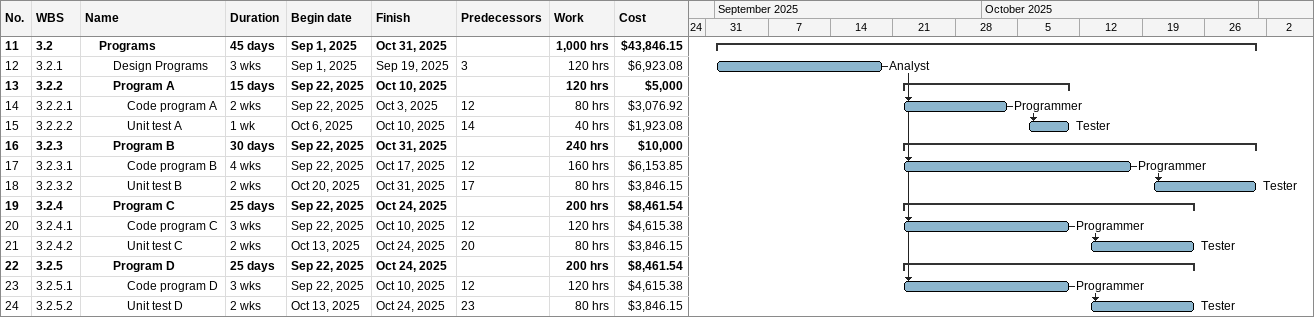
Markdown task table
| ID | WBS | Task | Duration | Start | Finish | Predecessors | Resources | Work (h) | Cost ($) |
|---|---|---|---|---|---|---|---|---|---|
| 11 | 3.2 | **Programs** | 45d | 2025-09-01 | 2025-10-31 |  |  | 1000 | 43846.15 |
| 12 | 3.2.1 | Design Programs | 3w | 2025-09-01 | 2025-09-19 | 3 | Analyst | 120 | 6923.08 |
| 13 | 3.2.2 | **Program A** | 15d | 2025-09-22 | 2025-10-10 |  |  | 120 | 5000 |
| 14 | 3.2.2.1 | Code program A | 2w | 2025-09-22 | 2025-10-03 | 12 | Programmer | 80 | 3076.92 |
| 15 | 3.2.2.2 | Unit test A | 1w | 2025-10-06 | 2025-10-10 | 14 | Tester | 40 | 1923.08 |
| 16 | 3.2.3 | **Program B** | 30d | 2025-09-22 | 2025-10-31 |  |  | 240 | 10000 |
| 17 | 3.2.3.1 | Code program B | 4w | 2025-09-22 | 2025-10-17 | 12 | Programmer | 160 | 6153.85 |
| 18 | 3.2.3.2 | Unit test B | 2w | 2025-10-20 | 2025-10-31 | 17 | Tester | 80 | 3846.15 |
| 19 | 3.2.4 | **Program C** | 25d | 2025-09-22 | 2025-10-24 |  |  | 200 | 8461.54 |
| 20 | 3.2.4.1 | Code program C | 3w | 2025-09-22 | 2025-10-10 | 12 | Programmer | 120 | 4615.38 |
| 21 | 3.2.4.2 | Unit test C | 2w | 2025-10-13 | 2025-10-24 | 20 | Tester | 80 | 3846.15 |
| 22 | 3.2.5 | **Program D** | 25d | 2025-09-22 | 2025-10-24 |  |  | 200 | 8461.54 |
| 23 | 3.2.5.1 | Code program D | 3w | 2025-09-22 | 2025-10-10 | 12 | Programmer | 120 | 4615.38 |
| 24 | 3.2.5.2 | Unit test D | 2w | 2025-10-13 | 2025-10-24 | 23 | Tester | 80 | 3846.15 |
